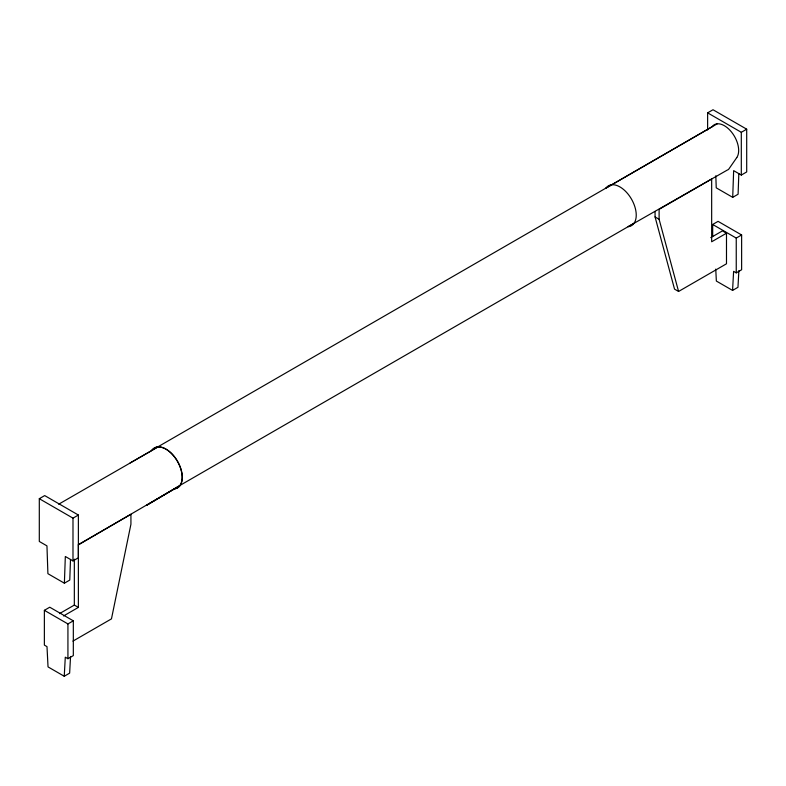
<?xml version="1.0" encoding="UTF-8"?>
<svg xmlns="http://www.w3.org/2000/svg" width="786" height="786" viewBox="0 0 786 786"><rect width="100%" height="100%" fill="white"/><g stroke="black" fill="none" stroke-linecap="round" stroke-linejoin="round"><path stroke-width="1.18" d="M64.383 583.192L65.326 556.488L72.99 560.909L78.374 557.795L78.374 515.036L44.694 495.583L39.3 498.697L39.3 541.456L46.954 545.877L47.907 573.682L64.383 583.192L69.767 580.078L70.504 559.445M72.931 641.121L111.465 618.867L130.928 524.233L130.928 514.28L78.374 544.619L78.374 607.401L74.336 605.073L74.336 559.19M710.799 237.608L722.442 230.888L726.49 233.216L726.49 263.791L678.573 291.459L674.535 289.12L655.072 216.956L655.072 211.424M715.82 175.75L716.233 187.834L732.709 197.345L733.652 170.641L741.306 175.062L746.7 171.947L746.7 129.189L713.01 109.745L707.626 112.85L707.626 129.955M738.83 173.598L738.093 194.23L732.709 197.345M64.246 676.255L65.287 657.194L67.93 658.717L73.324 655.603L73.324 620.822L49.754 607.214L44.37 610.329L44.37 645.11L46.993 646.632L48.034 666.901L64.246 676.255L69.64 673.15L70.543 656.467M715.751 269.126L716.36 281.054L732.572 290.417L733.613 271.347L736.246 272.86L741.63 269.755L741.63 234.965L718.07 221.357L712.676 224.472L712.676 236.468M738.869 270.62L737.966 287.303L732.572 290.417M130.103 462.954L151.944 450.437A23.01 13.283 60 0 1 177.538 461.323A23.01 13.283 60 0 1 174.168 488.931L78.315 544.924M174.168 488.931L146.953 505.093L180.122 485.493M58.685 504.209L157.898 446.998M717.264 123.805L151.796 450.358A23.01 13.283 60 0 1 177.39 461.244A23.01 13.283 60 0 1 174.02 488.853L634.056 223.253M39.3 498.697L72.99 518.151L78.374 515.036M707.626 112.85L741.306 132.303L746.7 129.189M59.51 613.62L74.336 605.073M63.558 615.959L78.374 607.401M726.49 233.216L711.664 241.774L711.664 179.002L659.11 209.341L659.11 219.284L678.573 291.459M44.37 610.329L67.93 623.927L73.324 620.822M712.676 224.472L736.246 238.079L741.63 234.965M655.072 216.956L659.11 219.284M741.306 132.303L741.306 175.062M736.246 238.079L736.246 272.86M72.99 518.151L72.99 560.909M67.93 623.927L67.93 658.717M736.787 157.554L728.897 168.951A7.339 4.235 60 0 1 727.453 169.982L628.102 226.692A23.01 13.283 60 0 0 631.472 199.084A23.01 13.283 60 0 0 605.878 188.198L712.037 126.801A20.2 11.662 60 0 1 731.52 132.038A20.2 11.662 60 0 1 736.787 157.554"/></g></svg>
